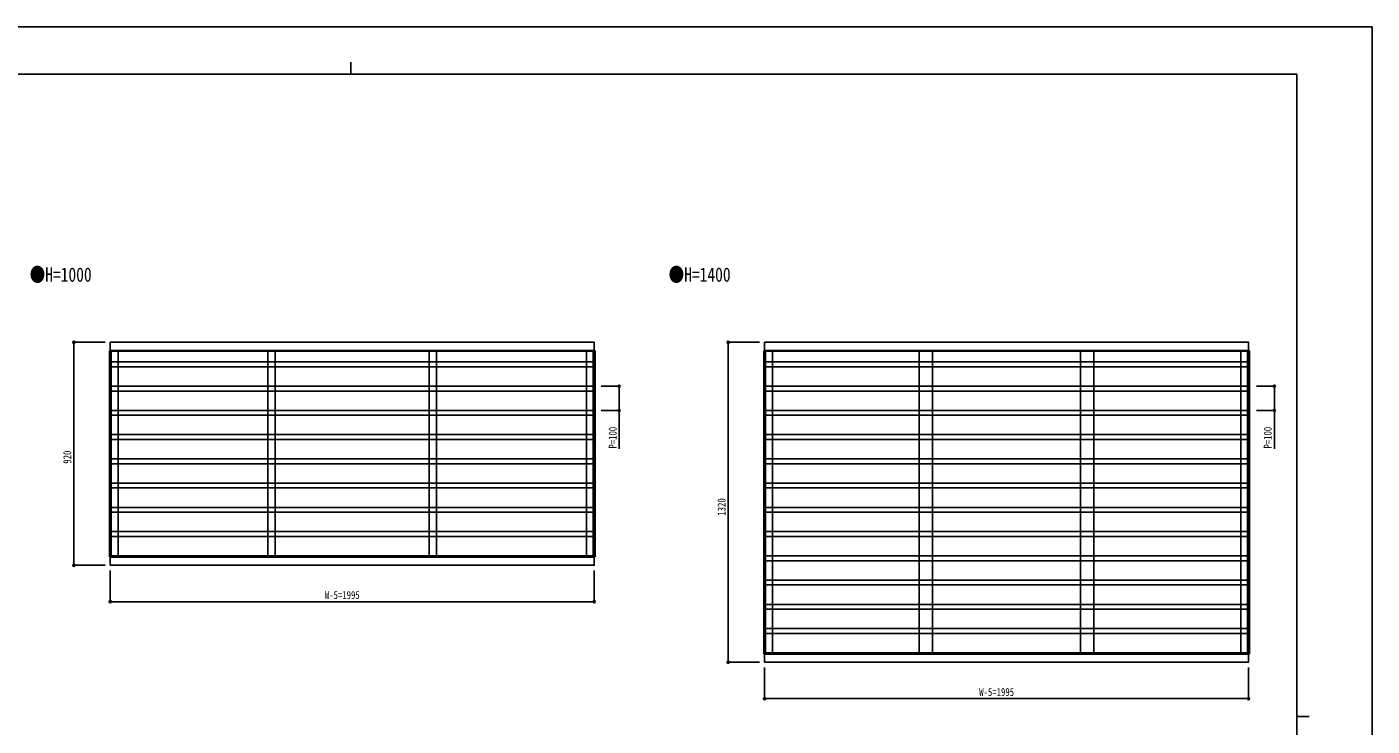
# Model space of a CAD drawing. Units: millimetres, scale not verified. Extents: x -4205 to 4205, y -2970 to 2970.
# Drawn here: x -1340 to 4205, y 85 to 2970 of the extents above; entities that cross this region are included whole.
import ezdxf
from ezdxf.enums import TextEntityAlignment as Align

# ---------------------------------------------------------------- set-up
doc = ezdxf.new("R2010")
doc.units = ezdxf.units.MM
doc.header["$LTSCALE"] = 16
for name, color, linetype in [('0-1_USER1', 3, 'Continuous'), ('0-2_YKK_A1', 4, 'Continuous'), ('0-3_YKK_D', 6, 'Continuous'), ('0-4_YKK_ZWAK', 7, 'Continuous')]:
    doc.layers.add(name, color=color, linetype=linetype)
doc.styles.add('ＭＳ ゴシック', font='')
doc.styles.get('ＭＳ ゴシック').set_extended_font_data('MS Gothic')

msp = doc.modelspace()

# ---------------------------------------------------------------- linework, layer by layer
at = {"layer": '0-2_YKK_A1'}
for p, q in [((-999.81, 1634.3), (-992.61, 1634.3)), ((-999.81, 1634.3), (-999.81, 783.3)), ((-997.61, 1634.3), (-997.61, 783.3)), ((-995.61, 1634.8), (-995.61, 1634.3)), ((994.39, 1632.8), (-992.61, 1632.8)), ((-964.61, 782.8), (-964.61, 1634.8)), ((-346.61, 782.8), (-346.61, 1634.8)), ((-316.61, 782.8), (-316.61, 1634.8)), ((318.39, 782.8), (318.39, 1634.8)), ((348.39, 782.8), (348.39, 1634.8)), ((966.39, 782.8), (966.39, 1634.8)), ((1001.59, 1634.3), (994.39, 1634.3)), ((997.39, 1634.8), (997.39, 1634.3)), ((999.39, 1634.3), (999.39, 783.3)), ((1001.59, 1634.3), (1001.59, 783.3)), ((1697.56, 1634.3), (1704.76, 1634.3)), ((1697.56, 1634.3), (1697.56, 383.3)), ((1699.76, 1634.3), (1699.76, 383.3)), ((1701.76, 1634.8), (1701.76, 1634.3)), ((3691.76, 1632.8), (1704.76, 1632.8)), ((1732.76, 382.8), (1732.76, 1634.8)), ((2338.26, 382.8), (2338.26, 1634.8)), ((2393.26, 382.8), (2393.26, 1634.8)), ((3003.26, 382.8), (3003.26, 1634.8)), ((3058.26, 382.8), (3058.26, 1634.8)), ((3663.76, 382.8), (3663.76, 1634.8)), ((3698.96, 1634.3), (3691.76, 1634.3)), ((3694.76, 1634.8), (3694.76, 1634.3)), ((3696.76, 1634.3), (3696.76, 383.3)), ((3698.96, 1634.3), (3698.96, 383.3)), ((994.39, 1587.8), (-992.61, 1587.8)), ((994.39, 1567.8), (-992.61, 1567.8)), ((3691.76, 1587.8), (1704.76, 1587.8)), ((3691.76, 1567.8), (1704.76, 1567.8)), ((994.39, 1487.8), (-992.61, 1487.8)), ((994.39, 1467.8), (-992.61, 1467.8)), ((3691.76, 1487.8), (1704.76, 1487.8)), ((3691.76, 1467.8), (1704.76, 1467.8)), ((994.39, 1387.8), (-992.61, 1387.8)), ((3691.76, 1387.8), (1704.76, 1387.8)), ((994.39, 1367.8), (-992.61, 1367.8)), ((3691.76, 1367.8), (1704.76, 1367.8)), ((994.39, 1287.8), (-992.61, 1287.8)), ((3691.76, 1287.8), (1704.76, 1287.8)), ((994.39, 1267.8), (-992.61, 1267.8)), ((3691.76, 1267.8), (1704.76, 1267.8)), ((994.39, 1187.8), (-992.61, 1187.8)), ((994.39, 1167.8), (-992.61, 1167.8)), ((3691.76, 1187.8), (1704.76, 1187.8)), ((3691.76, 1167.8), (1704.76, 1167.8)), ((994.39, 1087.8), (-992.61, 1087.8)), ((994.39, 1067.8), (-992.61, 1067.8)), ((3691.76, 1087.8), (1704.76, 1087.8)), ((3691.76, 1067.8), (1704.76, 1067.8)), ((994.39, 987.8), (-992.61, 987.8)), ((994.39, 967.8), (-992.61, 967.8)), ((3691.76, 987.8), (1704.76, 987.8)), ((3691.76, 967.8), (1704.76, 967.8)), ((994.39, 887.8), (-992.61, 887.8)), ((3691.76, 887.8), (1704.76, 887.8)), ((994.39, 867.8), (-992.61, 867.8)), ((3691.76, 867.8), (1704.76, 867.8)), ((-996.11, 783.3), (-996.11, 782.8)), ((994.39, 787.8), (-992.61, 787.8)), ((997.89, 783.3), (997.89, 782.8)), ((3691.76, 787.8), (1704.76, 787.8)), ((3691.76, 767.8), (1704.76, 767.8)), ((3691.76, 687.8), (1704.76, 687.8)), ((3691.76, 667.8), (1704.76, 667.8)), ((3691.76, 587.8), (1704.76, 587.8)), ((3691.76, 567.8), (1704.76, 567.8)), ((3691.76, 487.8), (1704.76, 487.8)), ((3691.76, 467.8), (1704.76, 467.8)), ((1701.09, 383.3), (1701.09, 382.8)), ((3691.76, 387.8), (1704.76, 387.8)), ((3695.09, 383.3), (3695.09, 382.8))]:
    msp.add_line(p, q, dxfattribs=at)
for points in [[(-996.61, 1668.8), (998.39, 1668.8), (998.39, 1634.8), (-996.61, 1634.8)], [(1700.76, 1668.8), (3695.76, 1668.8), (3695.76, 1634.8), (1700.76, 1634.8)], [(-996.61, 782.8), (998.39, 782.8), (998.39, 748.8), (-996.61, 748.8)], [(1700.76, 382.8), (3695.76, 382.8), (3695.76, 348.8), (1700.76, 348.8)]]:
    msp.add_lwpolyline(points, close=True, dxfattribs=at)
for points in [[(-992.61, 1634.3), (-992.61, 783.3), (-999.81, 783.3)], [(994.39, 1634.3), (994.39, 783.3), (1001.59, 783.3)], [(1704.76, 1634.3), (1704.76, 383.3), (1697.56, 383.3)], [(3691.76, 1634.3), (3691.76, 383.3), (3698.96, 383.3)]]:
    msp.add_lwpolyline(points, dxfattribs=at)
at = {"layer": '0-3_YKK_D'}
for p, q in [((-1017.64, 1668.8), (-1147.61, 1668.8)), ((-1146.61, 1668.8), (-1146.61, 748.8)), ((1679.76, 1668.8), (1549.76, 1668.8)), ((1550.76, 1668.8), (1550.76, 348.8)), ((1027.59, 1487.8), (1102.59, 1487.8)), ((3728.16, 1487.8), (3803.16, 1487.8)), ((1027.59, 1387.8), (1102.59, 1387.8)), ((3728.16, 1387.8), (3803.16, 1387.8)), ((-1017.61, 748.8), (-1147.61, 748.8)), ((-996.61, 727.8), (-996.61, 597.8)), ((998.39, 727.8), (998.39, 597.8)), ((-996.61, 598.8), (998.39, 598.8)), ((1679.76, 348.8), (1549.76, 348.8)), ((1700.76, 327.8), (1700.76, 197.8)), ((3695.76, 327.8), (3695.76, 197.8)), ((1700.76, 198.8), (3695.76, 198.8))]:
    msp.add_line(p, q, dxfattribs=at)
for points in [[(1101.59, 1487.8), (1101.59, 1387.8), (1101.59, 1229.6)], [(3802.16, 1487.8), (3802.16, 1387.8), (3802.16, 1229.6)]]:
    msp.add_lwpolyline(points, dxfattribs=at)
for centre in [(-1146.61, 1668.8), (1550.76, 1668.8), (1101.59, 1487.8), (3802.16, 1487.8), (1101.59, 1387.8), (3802.16, 1387.8), (-1146.61, 748.8), (-996.61, 598.8), (998.39, 598.8), (1550.76, 348.8), (1700.76, 198.8), (3695.76, 198.8)]:
    msp.add_circle(centre, 4.25, dxfattribs=at)
at = {"layer": '0-4_YKK_ZWAK'}
for p, q in [((3895.02, 2775), (-3904.98, 2775)), ((-4.98, 2825), (-4.98, 2775)), ((3895.02, 2775), (3895.02, -2525)), ((3895.02, 125), (3945.02, 125))]:
    msp.add_line(p, q, dxfattribs=at)
msp.add_lwpolyline([(-4205, -2970), (4205, -2970), (4205, 2970), (-4205, 2970)], close=True, dxfattribs=at)

# ---------------------------------------------------------------- texts
at = {"layer": '0-1_USER1', "style": 'ＭＳ ゴシック', "width": 0.8}
for s, p in [('●H=1000', (-1328.79, 1901.22)), ('●H=1400', (1305.16, 1901.22))]:
    msp.add_text(s, height=58.65, dxfattribs=at).set_placement(p, align=Align.BOTTOM_LEFT)
at = {"layer": '0-3_YKK_D', "style": 'ＭＳ ゴシック', "width": 0.8}
for s, p in [('P=100', (1100.59, 1230.6)), ('P=100', (3801.16, 1230.6)), ('920', (-1147.61, 1168)), ('1320', (1549.76, 953.6))]:
    msp.add_text(s, height=32.99, rotation=90, dxfattribs=at).set_placement(p, align=Align.BOTTOM_LEFT)
for p in [(-111.91, 599.8), (2585.46, 199.8)]:
    msp.add_text('W-5=1995', height=32.99, dxfattribs=at).set_placement(p, align=Align.BOTTOM_LEFT)

doc.saveas('drawing.dxf')
